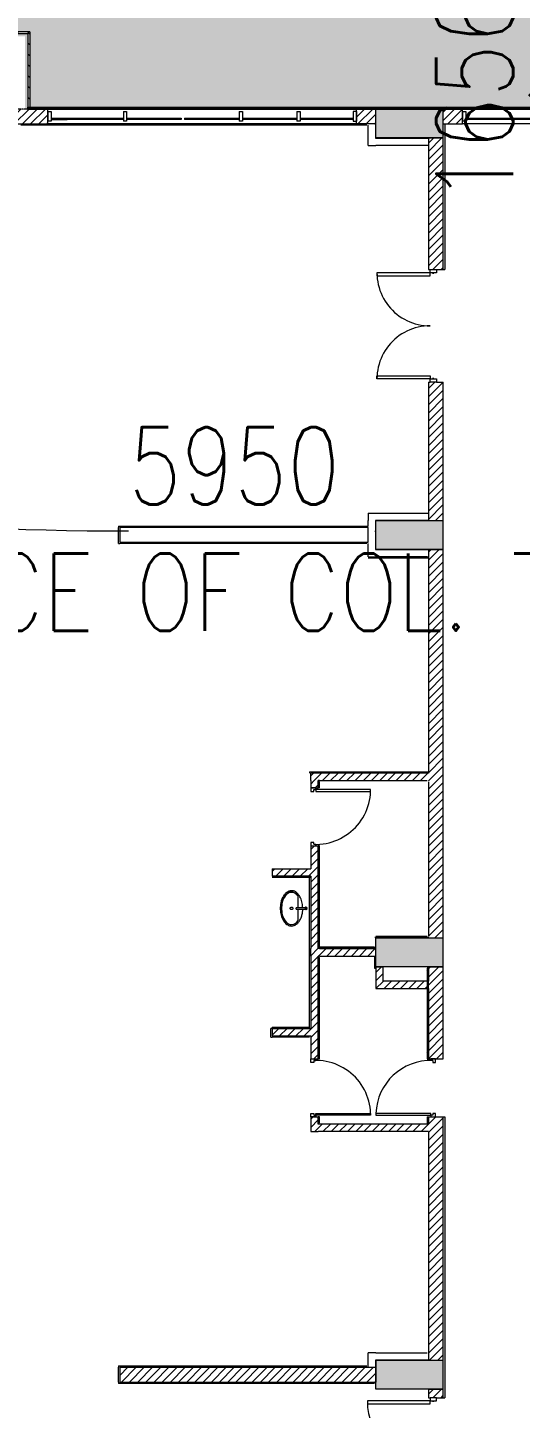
# Model space of a CAD drawing. Header units: millimetres. Extents: x -106145 to 154907, y -84585 to 152038.
# Drawn here: x 97384 to 105049, y 109505 to 131003 of the extents above; entities that cross this region are included whole.
import ezdxf

# ---------------------------------------------------------------- set-up
doc = ezdxf.new("R2010")
doc.units = ezdxf.units.MM
doc.linetypes.add('Cut Out Line _2_', pattern=[2, 1, -1])
for name, color, linetype, lineweight in [('A-ANNO-DIMS', 7, 'Continuous', 9), ('A-ANNO-DIMS-300', 7, 'Continuous', 9), ('A-DOOR', 7, 'Continuous', 5), ('A-DOOR-FRAM', 7, 'Continuous', 9), ('A-FLOR-PATT', 7, 'Continuous', 5), ('A-GLAZ-CURT', 7, 'Continuous', 5), ('A-GLAZ-CWMG', 7, 'Continuous', 5), ('A-WALL', 7, 'Continuous', 5), ('A-WALL-PATT', 7, 'Continuous', 5), ('P-SANR-FIXT', 7, 'Continuous', 5), ('S-COLS', 7, 'Continuous', 5)]:
    doc.layers.add(name, color=color, linetype=linetype, lineweight=lineweight)
doc.layers.add('A-DETL', color=7, linetype='Continuous', lineweight=5, true_color=0x00a600)
doc.styles.add('RomanS', font='romans__.ttf', dxfattribs={"width": 0.8, "height": 1200})
doc.dimstyles.new('Diagonal_-_4_mm_RomanS_1', dxfattribs={"dimscale": 304.8, "dimtxt": 1219.023462, "dimasz": 1.476378, "dimexe": 0.984252, "dimexo": 0.0625, "dimgap": 0.19685, "dimtad": 1, "dimdec": 0, "dimzin": 0, "dimdsep": 46, "dimtxsty": 'RomanS', "dimblk1": 'OBLIQUE', "dimblk2": 'OBLIQUE', "dimsah": 1, "dimcen": 0.09, "dimdle": 2.362205, "dimazin": 0, "dimtfac": 1, "dimtdec": 4, "dimtix": 1, "dimtmove": 1, "dimatfit": 3, "dimfxl": 2.362205, "dimfxlon": 1, "dimtvp": 1, "dimtolj": 1, "dimtzin": 0, "dimarcsym": 2})
doc.dimstyles.new('Diagonal_-_4_mm_RomanS_2', dxfattribs={"dimscale": 304.8, "dimtxt": 1219.023462, "dimasz": 1.476378, "dimexe": 0.984252, "dimexo": 0.0625, "dimgap": 0.19685, "dimtad": 1, "dimdec": 0, "dimzin": 0, "dimdsep": 46, "dimtxsty": 'RomanS', "dimblk1": 'OBLIQUE', "dimblk2": 'OBLIQUE', "dimsah": 1, "dimcen": 0.09, "dimdle": 2.362205, "dimazin": 0, "dimtfac": 1, "dimtdec": 4, "dimtix": 1, "dimtmove": 2, "dimatfit": 3, "dimfxl": 2.362205, "dimfxlon": 1, "dimtvp": 1, "dimtolj": 1, "dimtzin": 0, "dimarcsym": 2})
pattern_1 = [(45, (0, 0), (-63.63961, 63.63961), [])]
pattern_2 = [(315, (0, 0), (84.18955, 84.18955), [])]
pattern_3 = [(45, (0, 0), (-635.979, 635.979), [])]

# ---------------------------------------------------------------- blocks, each defined once
blk = doc.blocks.new('DC_SglFl-W-Int - 0_9 WALL OPENING_TYPE F-11892203-Site Plan -MAIN')
at = {"layer": 'A-DOOR', "color": 254, "lineweight": 9, "true_color": 0xdddddd}
for p, q in [((397, 20), (397, 874)), ((397, 874), (427, 874)), ((427, 874), (427, 20)), ((427, 20), (397, 20))]:
    blk.add_line(p, q, dxfattribs=at)
at = {"layer": 'A-DOOR', "color": 254, "true_color": 0xdddddd}
for start, end in [(92.0119, 104.869), (130.5833, 182.0119), (104.869, 130.5833)]:
    blk.add_arc((427, 20), 855, start, end, dxfattribs=at)
at = {"layer": 'A-DOOR-FRAM', "color": 254, "true_color": 0xdddddd}
for p, q in [((-450, -55), (-450, 20)), ((-450, 20), (-427, 20)), ((-427, -10), (-427, 20)), ((427, 20), (450, 20)), ((427, -10), (427, 20)), ((450, 20), (450, -55)), ((-397, -55), (-450, -55)), ((-427, -10), (-397, -10)), ((-397, -10), (-397, -55)), ((397, -10), (427, -10)), ((397, -55), (397, -10)), ((450, -55), (397, -55))]:
    blk.add_line(p, q, dxfattribs=at)
blk = doc.blocks.new('DC_SglFl-W-Int - 0_9 WALL OPENING_TYPE F-6770179-Site Plan -MAIN')
at = {"layer": 'A-DOOR', "color": 254, "lineweight": 9, "true_color": 0xdddddd}
for p, q in [((397, -20), (397, -874)), ((427, -20), (397, -20)), ((427, -874), (427, -20)), ((397, -874), (427, -874))]:
    blk.add_line(p, q, dxfattribs=at)
at = {"layer": 'A-DOOR', "color": 254, "true_color": 0xdddddd}
for start, end in [(177.9881, 190.8452), (190.8452, 216.5595), (216.5595, 242.2738), (242.2738, 267.9881)]:
    blk.add_arc((427, -20), 855, start, end, dxfattribs=at)
at = {"layer": 'A-DOOR-FRAM', "color": 254, "true_color": 0xdddddd}
for p, q in [((-450, 55), (-450, -20)), ((-397, 55), (-450, 55)), ((-427, 10), (-397, 10)), ((-427, 10), (-427, -20)), ((-397, 10), (-397, 55)), ((397, 55), (397, 10)), ((450, 55), (397, 55)), ((397, 10), (427, 10)), ((427, 10), (427, -20)), ((450, -20), (450, 55)), ((-450, -20), (-427, -20)), ((427, -20), (450, -20))]:
    blk.add_line(p, q, dxfattribs=at)
blk = doc.blocks.new('M_Door-Passage-Double-Flush - FIRE 1_75 WALL OPENING 2-V4-Site Plan -MAIN')
at = {"layer": 'A-DOOR', "color": 254, "lineweight": 9, "true_color": 0xdddddd}
for p, q in [((-780, -96.35), (-825, -96.35)), ((-825, -96.35), (-825, -921.35)), ((-780, -921.35), (-780, -96.35)), ((780, -96.35), (825, -96.35)), ((780, -921.35), (780, -96.35)), ((825, -96.35), (825, -921.35)), ((-825, -921.35), (-780, -921.35)), ((825, -921.35), (780, -921.35))]:
    blk.add_line(p, q, dxfattribs=at)
at = {"layer": 'A-DOOR', "color": 254, "true_color": 0xdddddd}
for centre, start, end in [((-825, -96.35), 347.14285714, 360), ((825, -96.35), 180, 205.71428571), ((-825, -96.35), 321.42857143, 347.14285714), ((-825, -96.35), 295.71428571, 321.42857143), ((825, -96.35), 205.71428571, 231.42857143), ((-825, -96.35), 270, 295.71428571), ((825, -96.35), 231.42857143, 257.14285714), ((825, -96.35), 257.14285714, 270)]:
    blk.add_arc(centre, 825, start, end, dxfattribs=at)
at = {"layer": 'A-DOOR-FRAM', "color": 254, "true_color": 0xdddddd}
for p, q in [((-875, 3.65), (-825, 3.65)), ((-875, -96.35), (-875, 3.65)), ((-825, 3.65), (-825, -45.5625)), ((825, 3.65), (875, 3.65)), ((825, -45.5625), (825, 3.65)), ((875, 3.65), (875, -96.35)), ((-825, -96.35), (-875, -96.35)), ((-825, -45.5625), (-809.125, -45.5625)), ((-825, -46.5875), (-825, -96.35)), ((-809.125, -46.5875), (-825, -46.5875)), ((-809.125, -45.5625), (-809.125, -46.5875)), ((809.125, -45.5625), (825, -45.5625)), ((809.125, -46.5875), (809.125, -45.5625)), ((825, -46.5875), (809.125, -46.5875)), ((825, -96.35), (825, -46.5875)), ((875, -96.35), (825, -96.35))]:
    blk.add_line(p, q, dxfattribs=at)
blk = doc.blocks.new('M_Door-Passage-Double-Flush - FIRE 2_05 WALL OPENING-TYPE A-V11-Site Plan -MAIN')
at = {"layer": 'A-DOOR', "color": 254, "lineweight": 9, "true_color": 0xdddddd}
for p, q in [((-975, 96.35), (-975, 1071.35)), ((-975, 1071.35), (-930, 1071.35)), ((-930, 1071.35), (-930, 96.35)), ((975, 1071.35), (930, 1071.35)), ((930, 1071.35), (930, 96.35)), ((975, 96.35), (975, 1071.35)), ((-930, 96.35), (-975, 96.35)), ((930, 96.35), (975, 96.35))]:
    blk.add_line(p, q, dxfattribs=at)
at = {"layer": 'A-DOOR', "color": 254, "true_color": 0xdddddd}
for centre, start, end in [((-975, 96.35), 0, 90), ((975, 96.35), 90, 180)]:
    blk.add_arc(centre, 975, start, end, dxfattribs=at)
at = {"layer": 'A-DOOR-FRAM', "color": 254, "true_color": 0xdddddd}
for p, q in [((-975, 96.35), (-1025, 96.35)), ((-1025, 96.35), (-1025, -3.65)), ((-975, 46.5875), (-975, 96.35)), ((-959.125, 46.5875), (-975, 46.5875)), ((-975, -3.65), (-975, 45.5625)), ((-975, 45.5625), (-959.125, 45.5625)), ((-959.125, 45.5625), (-959.125, 46.5875)), ((975, 46.5875), (959.125, 46.5875)), ((959.125, 46.5875), (959.125, 45.5625)), ((959.125, 45.5625), (975, 45.5625)), ((975, 96.35), (975, 46.5875)), ((1025, 96.35), (975, 96.35)), ((975, 45.5625), (975, -3.65)), ((1025, -3.65), (1025, 96.35)), ((-1025, -3.65), (-975, -3.65)), ((975, -3.65), (1025, -3.65))]:
    blk.add_line(p, q, dxfattribs=at)
blk = doc.blocks.new('DC_SglFl-W-Int - FIRE 0_9 WALL OPENING_TYPE F-3841225-Site Plan -MAIN')
at = {"layer": 'A-DOOR', "color": 254, "lineweight": 9, "true_color": 0xdddddd}
for p, q in [((397, -78), (397, -932)), ((427, -78), (397, -78)), ((427, -932), (427, -78)), ((397, -932), (427, -932))]:
    blk.add_line(p, q, dxfattribs=at)
at = {"layer": 'A-DOOR', "color": 254, "true_color": 0xdddddd}
blk.add_arc((427, -78), 855, 177.9881, 267.9881, dxfattribs=at)
at = {"layer": 'A-DOOR-FRAM', "color": 254, "true_color": 0xdddddd}
for p, q in [((-450, -3), (-450, -78)), ((-397, -3), (-450, -3)), ((-450, -78), (-427, -78)), ((-427, -48), (-397, -48)), ((-427, -48), (-427, -78)), ((-397, -48), (-397, -3)), ((397, -3), (397, -48)), ((450, -3), (397, -3)), ((397, -48), (427, -48)), ((427, -48), (427, -78)), ((427, -78), (450, -78)), ((450, -78), (450, -3))]:
    blk.add_line(p, q, dxfattribs=at)
blk = doc.blocks.new('BASIN_vanity - HYBA-013-8402092-Site Plan -MAIN')
at = {"layer": 'P-SANR-FIXT', "color": 254, "true_color": 0xdddddd}
for p, q in [((-10, -100), (-194, -100)), ((194, -100), (10, -100))]:
    blk.add_line(p, q, dxfattribs=at)
at = {"layer": 'P-SANR-FIXT', "color": 254, "true_color": 0xdddddd, "flags": 128}
for points in [[(255, 0), (251, 28), (239, 54), (222, 76), (201, 95), (177, 111), (152, 124), (126, 135), (98, 143), (71, 149), (43, 153), (14, 155), (-14, 155), (-43, 153), (-71, 149), (-98, 143), (-126, 135), (-152, 124), (-177, 111), (-201, 95), (-222, 76), (-239, 54), (-251, 28), (-255, 0)], [(-255, 0), (-252, -24), (-243, -47), (-230, -67), (-213, -85), (-194, -100)], [(194, -100), (213, -85), (230, -67), (243, -47), (252, -24), (255, 0)]]:
    blk.add_lwpolyline(points, dxfattribs=at)
at = {"layer": 'P-SANR-FIXT', "color": 254, "true_color": 0xdddddd}
for points, knots in [([(275, 0), (275, 14), (270, 41), (249, 78), (215, 112), (171, 139), (119, 160), (61, 172), (0, 176), (-71, 171), (-147, 152), (-217, 113), (-256, 70), (-272, 30), (-275, 10), (-275, 0)], [-1, -1, -1, -1, -0.928571, -0.857143, -0.785714, -0.714286, -0.642857, -0.571429, -0.5, -0.428571, -0.321429, -0.214286, -0.107143, -0.053571, 0, 0, 0, 0]), ([(10, -175), (27, -174), (74, -171), (147, -152), (217, -113), (256, -70), (272, -30), (275, -10), (275, 0)], [-0.4882481, -0.4882481, -0.4882481, -0.4882481, -0.4285714, -0.3214286, -0.2142857, -0.1071429, -0.0535714, 0, 0, 0, 0]), ([(255, 0), (255, -10), (252, -31), (236, -62), (215, -84), (199, -97), (194, -100)], [0, 0, 0, 0, 0.0666667, 0.1333333, 0.2, 0.2274587, 0.2274587, 0.2274587, 0.2274587]), ([(-275, 0), (-275, -14), (-270, -41), (-249, -78), (-215, -112), (-171, -139), (-119, -160), (-64, -172), (-26, -175), (-9, -175)], [-1, -1, -1, -1, -0.9285714, -0.8571429, -0.7857143, -0.7142857, -0.6428571, -0.5714286, -0.5109476, -0.5109476, -0.5109476, -0.5109476]), ([(-194, -100), (-199, -97), (-215, -84), (-236, -62), (-252, -31), (-255, -10), (-255, 0)], [0.7725413, 0.7725413, 0.7725413, 0.7725413, 0.8, 0.8666667, 0.9333333, 1, 1, 1, 1])]:
    blk.add_open_spline(points, degree=3, knots=knots, dxfattribs=at)
for points in [[(-255, 0), (-255, 10), (-252, 31), (-236, 62), (-209, 90), (-174, 115), (-130, 134), (-81, 148), (-27, 155), (27, 155), (81, 148), (130, 134), (174, 115), (209, 90), (236, 62), (252, 31), (255, 10), (255, 0)], [(-20, 0), (-20, 2), (-19, 7), (-16, 13), (-10, 18), (-4, 20), (4, 20), (10, 18), (16, 13), (19, 7), (20, 2), (20, 0)], [(20, 0), (20, -2), (19, -7), (16, -13), (10, -18), (4, -20), (-4, -20), (-10, -18), (-16, -13), (-19, -7), (-20, -2), (-20, 0)]]:
    blk.add_open_spline(points, degree=3, dxfattribs=at)
blk = doc.blocks.new('TAPWARE_boiling-chilled_water_unit - HYTP-029-8403735-Site Plan -MAIN')
at = {"layer": 'P-SANR-FIXT', "color": 254, "true_color": 0xdddddd}
for p, q in [((-10, -350), (10, -350)), ((0, -480), (0, -520)), ((0, -520), (0, -480))]:
    blk.add_line(p, q, dxfattribs=at)
for start, end in [(90, 270), (180, 195.3487), (225, 240.3487), (270, 90), (0, 45)]:
    blk.add_arc((0, -500), 20, start, end, dxfattribs=at)
for points in [[(-10, -350), (-10, -362), (-10, -385), (-10, -419), (-10, -453), (-10, -473), (-10, -483)], [(10, -483), (10, -473), (10, -453), (10, -419), (10, -385), (10, -362), (10, -350)], [(-10, -483), (-9, -482), (-8, -481), (-6, -481)], [(2, -480), (4, -480), (6, -481), (9, -482), (10, -483)]]:
    blk.add_open_spline(points, degree=3, dxfattribs=at)
blk = doc.blocks.new('Walls 12 - Walls 5-13810227-Site Plan -MAIN')
at = {"layer": 'A-WALL-PATT', "true_color": 0xd4d4d4}
h = blk.add_hatch(dxfattribs=at)
h.set_pattern_fill('FP_14', color=254, style=0, pattern_type=2)
h.set_pattern_definition([(45, (0, 0), (-169.70563, 169.70563), [])])
h.paths.add_polyline_path([(102798, 110145), (102799, 110145), (102799, 110255), (102798, 110256)], flags=0)
h.paths.add_polyline_path([(103619, 122879), (103619, 122880), (102799, 122880), (102799, 123330), (102798, 123331), (102798, 122879)], flags=0)
h.paths.add_polyline_path([(103619, 129284), (103619, 129285), (102799, 129285), (102798, 129284)], flags=0)
h.paths.add_polyline_path([(96093, 129284), (97145, 129284), (97144, 129285), (96094, 129285), (96093, 129505)], flags=0)
at = {"layer": 'A-WALL', "color": 254, "lineweight": 18, "true_color": 0xdddddd}
for p, q in [((102798, 129735), (102798, 129284)), ((102799, 129285), (102799, 129735)), ((96094, 129505), (96093, 129505)), ((96093, 129284), (96093, 129505)), ((96094, 129285), (96094, 129505)), ((97144, 129285), (97144, 129505)), ((97144, 129505), (97145, 129505)), ((97145, 129284), (97145, 129505)), ((96093, 129284), (97145, 129284)), ((97144, 129285), (96094, 129285)), ((102798, 129284), (103619, 129284)), ((103619, 129285), (102799, 129285)), ((103619, 129285), (103619, 129284)), ((103619, 123331), (102798, 123331)), ((102798, 123331), (102798, 122879)), ((102799, 122880), (102799, 123330)), ((102799, 123330), (103619, 123330)), ((103619, 123330), (103619, 123331)), ((102798, 122879), (103619, 122879)), ((103619, 122880), (102799, 122880)), ((103619, 122880), (103619, 122879)), ((103619, 110256), (102798, 110256)), ((102798, 110256), (102798, 110145)), ((102798, 110145), (102799, 110145)), ((102799, 110255), (103619, 110255)), ((102799, 110255), (102799, 110145)), ((103619, 110255), (103619, 110256))]:
    blk.add_line(p, q, dxfattribs=at)
blk = doc.blocks.new('System Panel - Glazed-15691806-Site Plan -MAIN')
at = {"layer": 'A-GLAZ-CURT', "color": 254, "lineweight": 9, "true_color": 0xdddddd}
for p, q in [((-437.5, 49.5), (437.5, 49.5)), ((-437.5, 24.5), (-437.5, 49.5)), ((437.5, 24.5), (-437.5, 24.5)), ((437.5, 24.5), (437.5, 49.5))]:
    blk.add_line(p, q, dxfattribs=at)
blk = doc.blocks.new('Rectangular Mullion - 50 x 150mm-15605376-Site Plan -MAIN')
at = {"layer": 'A-GLAZ-CWMG', "color": 254, "lineweight": 18, "true_color": 0xdddddd}
for p, q in [((0, 75), (-50, 75)), ((-50, 75), (-50, -75)), ((0, 75), (0, -75)), ((-50, -75), (0, -75))]:
    blk.add_line(p, q, dxfattribs=at)
blk = doc.blocks.new('System Panel - Glazed-15680609-Site Plan -MAIN')
at = {"layer": 'A-GLAZ-CURT', "color": 254, "lineweight": 9, "true_color": 0xdddddd}
for p, q in [((-413, 49), (413, 49)), ((-413, 24), (-413, 49)), ((413, 24), (-413, 24)), ((413, 24), (413, 49))]:
    blk.add_line(p, q, dxfattribs=at)
blk = doc.blocks.new('System Panel - Glazed-15680610-Site Plan -MAIN')
at = {"layer": 'A-GLAZ-CURT', "color": 254, "lineweight": 9, "true_color": 0xdddddd}
for p, q in [((-425, 49.5), (425, 49.5)), ((-425, 24.5), (-425, 49.5)), ((425, 24.5), (-425, 24.5)), ((425, 24.5), (425, 49.5))]:
    blk.add_line(p, q, dxfattribs=at)
blk = doc.blocks.new('Rectangular Mullion - 50 x 150mm-15605377-Site Plan -MAIN')
at = {"layer": 'A-GLAZ-CWMG', "color": 254, "lineweight": 18, "true_color": 0xdddddd}
for p, q in [((0, 75), (-50, 75)), ((-50, 75), (-50, -75)), ((0, 75), (0, -75)), ((-50, -75), (0, -75))]:
    blk.add_line(p, q, dxfattribs=at)
blk = doc.blocks.new('Rectangular Mullion - 50 x 150mm-15605373-Site Plan -MAIN')
at = {"layer": 'A-GLAZ-CWMG', "color": 254, "lineweight": 18, "true_color": 0xdddddd}
for p, q in [((25, 75), (-25, 75)), ((-25, 75), (-25, -75)), ((25, 75), (25, -75)), ((-25, -75), (25, -75))]:
    blk.add_line(p, q, dxfattribs=at)
blk = doc.blocks.new('System Panel - Glazed-15708126-Site Plan -MAIN')
at = {"layer": 'A-GLAZ-CURT', "color": 254, "lineweight": 9, "true_color": 0xdddddd}
for p, q in [((-125, 49), (125, 49)), ((-125, 24), (-125, 49)), ((125, 24), (-125, 24)), ((125, 24), (125, 49))]:
    blk.add_line(p, q, dxfattribs=at)
blk = doc.blocks.new('System Panel - Glazed-15708127-Site Plan -MAIN')
at = {"layer": 'A-GLAZ-CURT', "color": 254, "lineweight": 9, "true_color": 0xdddddd}
for p, q in [((-125, 50), (125, 50)), ((-125, 24), (-125, 50)), ((125, 24), (-125, 24)), ((125, 24), (125, 50))]:
    blk.add_line(p, q, dxfattribs=at)
blk = doc.blocks.new('MM-HOSPITAL BLOCK-C_2022_11_01_Facade reworking_rvt-1-Site Plan -MAIN')
at = {"layer": 'A-WALL-PATT', "true_color": 0xd4d4d4}
h = blk.add_hatch(dxfattribs=at)
h.set_pattern_fill('FP_16', color=254, style=0, pattern_type=2)
h.set_pattern_definition(pattern_2)
h.paths.add_polyline_path([(95109, 130910), (97389, 130910), (97389, 130940), (95109, 130940)], flags=0)
h = blk.add_hatch(dxfattribs=at)
h.set_pattern_fill('FP_16', color=254, style=0, pattern_type=2)
h.set_pattern_definition(pattern_2)
h.paths.add_polyline_path([(97389, 129735), (97419, 129735), (97419, 130940), (97389, 130940), (97389, 129914)], flags=0)
at = {"layer": 'A-WALL-PATT', "true_color": 0xaaaaaa}
h = blk.add_hatch(dxfattribs=at)
h.set_pattern_fill('FP_10', color=253, style=0, pattern_type=2)
h.set_pattern_definition(pattern_1)
h.paths.add_polyline_path([(102799, 129505), (102799, 129735), (102499, 129735), (102499, 129505)], flags=0)
h.paths.add_polyline_path([(97344, 129505), (97699, 129505), (97699, 129735), (97144, 129735), (97144, 129505)], flags=0)
h = blk.add_hatch(dxfattribs=at)
h.set_pattern_fill('FP_18', color=253, style=0, pattern_type=2)
h.set_pattern_definition([(0, (0, 0), (0, 150), [])])
h.paths.add_polyline_path([(97384, 129735), (110479, 129735), (110479, 129765), (97384, 129765)], flags=0)
h = blk.add_hatch(dxfattribs=at)
h.set_pattern_fill('FP_10', color=253, style=0, pattern_type=2)
h.set_pattern_definition(pattern_1)
h.paths.add_polyline_path([(110479, 129505), (110554, 129505), (110554, 129735), (108949, 129735), (108949, 129505), (110472, 129505)], flags=0)
h.paths.add_polyline_path([(103849, 129505), (104149, 129505), (104149, 129735), (103849, 129735)], flags=0)
h = blk.add_hatch(dxfattribs=at)
h.set_pattern_fill('FP_10', color=253, style=0, pattern_type=2)
h.set_pattern_definition(pattern_1)
h.paths.add_polyline_path([(103849, 123330), (103849, 125485), (103619, 125485), (103619, 123330), (103777, 123330)], flags=0)
h.paths.add_polyline_path([(103619, 127235), (103849, 127235), (103849, 129285), (103619, 129285)], flags=0)
h = blk.add_hatch(dxfattribs=at)
h.set_pattern_fill('FP_10', color=253, style=0, pattern_type=2)
h.set_pattern_definition(pattern_1)
h.paths.add_polyline_path([(103619, 116830), (103849, 116830), (103849, 122880), (103619, 122880), (103619, 116842)], flags=0)
h = blk.add_hatch(dxfattribs=at)
h.set_pattern_fill('FP_10', color=253, style=0, pattern_type=2)
h.set_pattern_definition(pattern_1)
h.paths.add_polyline_path([(101789, 119280), (103619, 119280), (103619, 119395), (101789, 119395)], flags=0)
h = blk.add_hatch(dxfattribs=at)
h.set_pattern_fill('FP_10', color=253, style=0, pattern_type=2)
h.set_pattern_definition(pattern_1)
h.paths.add_polyline_path([(101904, 116663), (101904, 118265), (101789, 118265), (101789, 116663)], flags=0)
h.paths.add_polyline_path([(101904, 119165), (101904, 119280), (101789, 119280), (101789, 119165)], flags=0)
h = blk.add_hatch(dxfattribs=at)
h.set_pattern_fill('FP_15', color=253, style=0, pattern_type=2)
h.set_pattern_definition(pattern_3)
h.paths.add_polyline_path([(101904, 116663), (101916, 116663), (101916, 118265), (101904, 118265), (101904, 117006)], flags=0)
h.paths.add_polyline_path([(101904, 119165), (101916, 119165), (101916, 119280), (101904, 119280)], flags=0)
h = blk.add_hatch(dxfattribs=at)
h.set_pattern_fill('FP_15', color=253, style=0, pattern_type=2)
h.set_pattern_definition(pattern_3)
h.paths.add_polyline_path([(101916, 116675), (101925, 116675), (101925, 118265), (101916, 118265), (101916, 117006)], flags=0)
h.paths.add_polyline_path([(101916, 119165), (101925, 119165), (101925, 119268), (101916, 119268)], flags=0)
h = blk.add_hatch(dxfattribs=at)
h.set_pattern_fill('FP_10', color=253, style=0, pattern_type=2)
h.set_pattern_definition(pattern_1)
h.paths.add_polyline_path([(101189, 117790), (101789, 117790), (101789, 117905), (101189, 117905)], flags=0)
h = blk.add_hatch(dxfattribs=at)
h.set_pattern_fill('FP_15', color=253, style=0, pattern_type=2)
h.set_pattern_definition(pattern_3)
h.paths.add_polyline_path([(103607, 116842), (103607, 116851), (102787, 116851), (102787, 116842), (102799, 116842)], flags=0)
h = blk.add_hatch(dxfattribs=at)
h.set_pattern_fill('FP_15', color=253, style=0, pattern_type=2)
h.set_pattern_definition(pattern_3)
h.paths.add_polyline_path([(103619, 116830), (103619, 116842), (102799, 116842), (102799, 116830)], flags=0)
h = blk.add_hatch(dxfattribs=at)
h.set_pattern_fill('FP_10', color=253, style=0, pattern_type=2)
h.set_pattern_definition(pattern_1)
h.paths.add_polyline_path([(102726, 116548), (102799, 116548), (102799, 116663), (101789, 116663), (101789, 116548), (101925, 116548)], flags=0)
h = blk.add_hatch(dxfattribs=at)
h.set_pattern_fill('FP_10', color=253, style=0, pattern_type=2)
h.set_pattern_definition(pattern_1)
h.paths.add_polyline_path([(101904, 113815), (101904, 114045), (101789, 114045), (101789, 113815)], flags=0)
h.paths.add_polyline_path([(101904, 114945), (101904, 116548), (101789, 116548), (101789, 114945)], flags=0)
h = blk.add_hatch(dxfattribs=at)
h.set_pattern_fill('FP_15', color=253, style=0, pattern_type=2)
h.set_pattern_definition(pattern_3)
h.paths.add_polyline_path([(101904, 113930), (101916, 113930), (101916, 114045), (101904, 114045)], flags=0)
h.paths.add_polyline_path([(101916, 114945), (101916, 116548), (101904, 116548), (101904, 114945)], flags=0)
h = blk.add_hatch(dxfattribs=at)
h.set_pattern_fill('FP_15', color=253, style=0, pattern_type=2)
h.set_pattern_definition(pattern_3)
h.paths.add_polyline_path([(102799, 116663), (102799, 116675), (101916, 116675), (101916, 116663), (102726, 116663)], flags=0)
h = blk.add_hatch(dxfattribs=at)
h.set_pattern_fill('FP_15', color=253, style=0, pattern_type=2)
h.set_pattern_definition(pattern_3)
h.paths.add_polyline_path([(101916, 113942), (101925, 113942), (101925, 114045), (101916, 114045)], flags=0)
h.paths.add_polyline_path([(101925, 114945), (101925, 116536), (101916, 116536), (101916, 114945)], flags=0)
h = blk.add_hatch(dxfattribs=at)
h.set_pattern_fill('FP_15', color=253, style=0, pattern_type=2)
h.set_pattern_definition(pattern_3)
h.paths.add_polyline_path([(101925, 116675), (102787, 116675), (102787, 116684), (101925, 116684)], flags=0)
h = blk.add_hatch(dxfattribs=at)
h.set_pattern_fill('FP_10', color=253, style=0, pattern_type=2)
h.set_pattern_definition(pattern_1)
h.paths.add_polyline_path([(102799, 116040), (102914, 116040), (102914, 116380), (102799, 116380), (102799, 116084)], flags=0)
h = blk.add_hatch(dxfattribs=at)
h.set_pattern_fill('FP_15', color=253, style=0, pattern_type=2)
h.set_pattern_definition(pattern_3)
h.paths.add_polyline_path([(103607, 113942), (103607, 114045), (103598, 114045), (103598, 113942)], flags=0)
h.paths.add_polyline_path([(103607, 114945), (103607, 116359), (103598, 116359), (103598, 114945)], flags=0)
h = blk.add_hatch(dxfattribs=at)
h.set_pattern_fill('FP_15', color=253, style=0, pattern_type=2)
h.set_pattern_definition(pattern_3)
h.paths.add_polyline_path([(103619, 113930), (103619, 114045), (103607, 114045), (103607, 113930)], flags=0)
h.paths.add_polyline_path([(103619, 114945), (103619, 116368), (103607, 116368), (103607, 114945)], flags=0)
h = blk.add_hatch(dxfattribs=at)
h.set_pattern_fill('FP_10', color=253, style=0, pattern_type=2)
h.set_pattern_definition(pattern_1)
h.paths.add_polyline_path([(103777, 110255), (103849, 110255), (103849, 114045), (103619, 114045), (103619, 110255)], flags=0)
h.paths.add_polyline_path([(103777, 114945), (103849, 114945), (103849, 116380), (103619, 116380), (103619, 114945)], flags=0)
h = blk.add_hatch(dxfattribs=at)
h.set_pattern_fill('FP_10', color=253, style=0, pattern_type=2)
h.set_pattern_definition(pattern_1)
h.paths.add_polyline_path([(103619, 116040), (103619, 116155), (102914, 116155), (102914, 116040)], flags=0)
h = blk.add_hatch(dxfattribs=at)
h.set_pattern_fill('FP_10', color=253, style=0, pattern_type=2)
h.set_pattern_definition(pattern_1)
h.paths.add_polyline_path([(101189, 115305), (101789, 115305), (101789, 115420), (101189, 115420)], flags=0)
h = blk.add_hatch(dxfattribs=at)
h.set_pattern_fill('FP_10', color=253, style=0, pattern_type=2)
h.set_pattern_definition(pattern_1)
h.paths.add_polyline_path([(103607, 113815), (103619, 113815), (103619, 113930), (101904, 113930), (101904, 113815), (103580, 113815)], flags=0)
h = blk.add_hatch(dxfattribs=at)
h.set_pattern_fill('FP_10', color=253, style=0, pattern_type=2)
h.set_pattern_definition(pattern_1)
h.paths.add_polyline_path([(98819, 109915), (102799, 109915), (102799, 110145), (98819, 110145)], flags=0)
h = blk.add_hatch(dxfattribs=at)
h.set_pattern_fill('FP_10', color=253, style=0, pattern_type=2)
h.set_pattern_definition(pattern_1)
h.paths.add_polyline_path([(103619, 104055), (103849, 104055), (103849, 107621), (103619, 107621), (103619, 104098)], flags=0)
h.paths.add_polyline_path([(103744, 109671), (103849, 109671), (103849, 109805), (103619, 109805), (103619, 109671), (103695, 109671)], flags=0)
at = {"layer": 'S-COLS', "true_color": 0xd4d4d4}
for points in [[(102799, 129285), (103849, 129285), (103849, 129735), (102799, 129735)], [(102799, 122880), (103849, 122880), (103849, 123330), (102799, 123330)], [(102799, 116380), (103849, 116380), (103849, 116830), (102799, 116830)], [(102799, 109805), (103849, 109805), (103849, 110255), (102799, 110255)]]:
    blk.add_hatch(color=254, dxfattribs=at).paths.add_polyline_path(points, flags=0)
at = {"layer": 'A-WALL', "color": 253, "lineweight": 18, "true_color": 0xaaaaaa}
for p, q in [((97389, 130940), (95109, 130940)), ((97419, 130940), (97389, 130940)), ((97419, 130940), (97419, 129735)), ((95109, 130910), (97389, 130910)), ((97389, 130910), (97389, 129735)), ((97384, 129765), (110479, 129765)), ((97384, 129765), (97384, 129735))]:
    blk.add_line(p, q, dxfattribs=at)
at = {"layer": 'A-WALL', "color": 254, "lineweight": 18, "true_color": 0xdddddd}
for p, q in [((97384, 129735), (110479, 129735)), ((97419, 129735), (97389, 129735)), ((97699, 129505), (97699, 129735)), ((102499, 129505), (102499, 129735)), ((102799, 129505), (102799, 129735)), ((103849, 129505), (103849, 129735)), ((104149, 129505), (104149, 129735)), ((97144, 129505), (97699, 129505)), ((102799, 129505), (102499, 129505)), ((103849, 129505), (104149, 129505)), ((103619, 129285), (103619, 127235)), ((103619, 129285), (103849, 129285)), ((103849, 127235), (103849, 129285)), ((103619, 127235), (103644, 127235)), ((103744, 127235), (103849, 127235)), ((103619, 125485), (103619, 123330)), ((103619, 125485), (103644, 125485)), ((103744, 125485), (103849, 125485)), ((103849, 123330), (103849, 125485)), ((103619, 123330), (103849, 123330)), ((103619, 122880), (103619, 119395)), ((103619, 122880), (103849, 122880)), ((103849, 116830), (103849, 122880)), ((103619, 119395), (101789, 119395)), ((101789, 119280), (101789, 119395)), ((101789, 119280), (101789, 119165)), ((101789, 119165), (101904, 119165)), ((101904, 119280), (103598, 119280)), ((101916, 119280), (101904, 119280)), ((101925, 119165), (101904, 119165)), ((101925, 119280), (101916, 119280)), ((101925, 119165), (101925, 119259)), ((103619, 119259), (103619, 116869)), ((101789, 118265), (101789, 117905)), ((101789, 118265), (101904, 118265)), ((101925, 118265), (101904, 118265)), ((101925, 116684), (101925, 118265)), ((101189, 117905), (101789, 117905)), ((101189, 117905), (101189, 117790)), ((101789, 117790), (101189, 117790)), ((101789, 117790), (101789, 116663)), ((103598, 116851), (102799, 116851)), ((102799, 116830), (103619, 116830)), ((103619, 116830), (103849, 116830)), ((101789, 116548), (101789, 116663)), ((101789, 116548), (101789, 115420)), ((102799, 116663), (101904, 116663)), ((101916, 116663), (101904, 116663)), ((101925, 116663), (101916, 116663)), ((102778, 116684), (101925, 116684)), ((101925, 116663), (102799, 116663)), ((101925, 116548), (102799, 116548)), ((101925, 114945), (101925, 116527)), ((102778, 116548), (102787, 116548)), ((102778, 116527), (102778, 116359)), ((102787, 116548), (102799, 116548)), ((102799, 116675), (102799, 116684)), ((102799, 116663), (102799, 116675)), ((102799, 116548), (102799, 116663)), ((102799, 116380), (102799, 116548)), ((102778, 116359), (102787, 116359)), ((102787, 116359), (102799, 116359)), ((102799, 116380), (102799, 116040)), ((102799, 116380), (102914, 116380)), ((102914, 116155), (102914, 116380)), ((103598, 116359), (103598, 114945)), ((103619, 116380), (103849, 116380)), ((103849, 114945), (103849, 116380)), ((103619, 116155), (102914, 116155)), ((102799, 116040), (102914, 116040)), ((102914, 116040), (103619, 116040)), ((101189, 115420), (101789, 115420)), ((101189, 115420), (101189, 115305)), ((101189, 115305), (101789, 115305)), ((101789, 115305), (101789, 114945)), ((101789, 114945), (101904, 114945)), ((101925, 114945), (101904, 114945)), ((103598, 114945), (103619, 114945)), ((103619, 114945), (103849, 114945)), ((101789, 114045), (101789, 113815)), ((101789, 114045), (101904, 114045)), ((101925, 114045), (101904, 114045)), ((101925, 113951), (101925, 114045)), ((103598, 114045), (103598, 113951)), ((103598, 114045), (103619, 114045)), ((103619, 114045), (103849, 114045)), ((103849, 110255), (103849, 114045)), ((101789, 113815), (101904, 113815)), ((101925, 113930), (101904, 113930)), ((101916, 113930), (101904, 113930)), ((103619, 113815), (101904, 113815)), ((103619, 113815), (103619, 110255)), ((98819, 110145), (102799, 110145)), ((98819, 110145), (98819, 109915)), ((102799, 110145), (102799, 109915)), ((103619, 110255), (103849, 110255)), ((98819, 109915), (102799, 109915)), ((103619, 109805), (103619, 109671)), ((103619, 109805), (103849, 109805)), ((103619, 109671), (103644, 109671)), ((103744, 109671), (103849, 109671)), ((103849, 109671), (103849, 109805))]:
    blk.add_line(p, q, dxfattribs=at)
at = {"layer": 'A-WALL', "color": 254, "true_color": 0xdddddd}
for p, q in [((102663, 129484), (97280, 129484)), ((97699, 129505), (102499, 129505)), ((102499, 129505), (97699, 129505)), ((102684, 129170), (102684, 129484)), ((103874, 129505), (103874, 127235)), ((108949, 129505), (104149, 129505)), ((102684, 129170), (102799, 129170)), ((103619, 129170), (102799, 129170)), ((103849, 127235), (103874, 127235)), ((102684, 123445), (103619, 123445)), ((102684, 123445), (102684, 123330)), ((98798, 123241), (102684, 123241)), ((98798, 123241), (98798, 123220)), ((98798, 122969), (98798, 123220)), ((102684, 123220), (98819, 123220)), ((98819, 123220), (98819, 122990)), ((102684, 123241), (102684, 123330)), ((102684, 122990), (102684, 123220)), ((98819, 122990), (102684, 122990)), ((98798, 122969), (98819, 122969)), ((102663, 122969), (98819, 122969)), ((102684, 122765), (102684, 122969)), ((102684, 122765), (102799, 122765)), ((102684, 122765), (103619, 122765)), ((103598, 122765), (102799, 122765)), ((103619, 122744), (102684, 122744)), ((101768, 119416), (103619, 119416)), ((101768, 119416), (101768, 119395)), ((101904, 119165), (101904, 119280)), ((101904, 119280), (101904, 119165)), ((101916, 119268), (101916, 119165)), ((101904, 116663), (101904, 118265)), ((101904, 118265), (101904, 116663)), ((101916, 118265), (101916, 116675)), ((101789, 117769), (101189, 117769)), ((101768, 115420), (101768, 117769)), ((102787, 116842), (102799, 116842)), ((103607, 116842), (102799, 116842)), ((103619, 116869), (103619, 116851)), ((103619, 116830), (103619, 116842)), ((101904, 114945), (101904, 116548)), ((101916, 116548), (101904, 116548)), ((101904, 116548), (101904, 114945)), ((101925, 116675), (101916, 116675)), ((101916, 116536), (101916, 114945)), ((102787, 116675), (101925, 116675)), ((102787, 116368), (102787, 116536)), ((103607, 116368), (103607, 116359)), ((103607, 114945), (103607, 116359)), ((103619, 116368), (103619, 116359)), ((103619, 116359), (103619, 116341)), ((103619, 116341), (103619, 116359)), ((103619, 116341), (103619, 116155)), ((103619, 114945), (103619, 116341)), ((103619, 116040), (103619, 114945)), ((101168, 115284), (101168, 115420)), ((101189, 115420), (101168, 115420)), ((101168, 115284), (101189, 115284)), ((101189, 115441), (101768, 115441)), ((101189, 115441), (101189, 115420)), ((101768, 115284), (101189, 115284)), ((101904, 113930), (101904, 114045)), ((101904, 114045), (101904, 113930)), ((101916, 114045), (101916, 113942)), ((103607, 113942), (103607, 114045)), ((103619, 114045), (103619, 113930)), ((103619, 113930), (103619, 114045)), ((103849, 114045), (103874, 114045)), ((103874, 114045), (103874, 109671)), ((101925, 113930), (101916, 113930)), ((103580, 113930), (101925, 113930)), ((103598, 113930), (103580, 113930)), ((103607, 113930), (103619, 113930)), ((102684, 110145), (102684, 110370)), ((102799, 110370), (102684, 110370)), ((102799, 110370), (103598, 110370)), ((98798, 110166), (102663, 110166)), ((98798, 110166), (98798, 110145)), ((98798, 109915), (98798, 110145)), ((98798, 109915), (98798, 109894)), ((102778, 109894), (98798, 109894)), ((103849, 109671), (103874, 109671))]:
    blk.add_line(p, q, dxfattribs=at)
at = {"layer": 'S-COLS', "color": 254, "true_color": 0xdddddd}
for p, q in [((102799, 129285), (102799, 129735)), ((103849, 129285), (103849, 129735)), ((103849, 129285), (102799, 129285)), ((102799, 122880), (102799, 123330)), ((102799, 123330), (103849, 123330)), ((103849, 122880), (103849, 123330)), ((103849, 122880), (102799, 122880)), ((102799, 116380), (102799, 116830)), ((102799, 116830), (103849, 116830)), ((103849, 116380), (103849, 116830)), ((103849, 116380), (102799, 116380)), ((102799, 109805), (102799, 110255)), ((102799, 110255), (103849, 110255)), ((103849, 109805), (103849, 110255)), ((103849, 109805), (102799, 109805))]:
    blk.add_line(p, q, dxfattribs=at)
at = {"color": 253, "lineweight": 5, "true_color": 0xaaaaaa}
for name, p in [('Walls 12 - Walls 5-13810227-Site Plan -MAIN', (0, 0)), ('Rectangular Mullion - 50 x 150mm-15605377-Site Plan -MAIN', (102499, 129620))]:
    blk.add_blockref(name, p, dxfattribs=at)
at = {"color": 253, "lineweight": 5, "true_color": 0xaaaaaa, "extrusion": (0, 0, -1)}
for name, p in [('Rectangular Mullion - 50 x 150mm-15605376-Site Plan -MAIN', (-97699, 129620)), ('Rectangular Mullion - 50 x 150mm-15605373-Site Plan -MAIN', (-98899, 129620)), ('Rectangular Mullion - 50 x 150mm-15605373-Site Plan -MAIN', (-100699, 129620)), ('Rectangular Mullion - 50 x 150mm-15605373-Site Plan -MAIN', (-101599, 129620)), ('Rectangular Mullion - 50 x 150mm-15605376-Site Plan -MAIN', (-104149, 129620))]:
    blk.add_blockref(name, p, dxfattribs=at)
at = {"color": 253, "lineweight": 5, "true_color": 0xaaaaaa}
for name, p, rotation in [('System Panel - Glazed-15708127-Site Plan -MAIN', (97874, 129620), 180), ('System Panel - Glazed-15691806-Site Plan -MAIN', (98436, 129620), 180), ('System Panel - Glazed-15680610-Site Plan -MAIN', (99349, 129620), 180), ('System Panel - Glazed-15680610-Site Plan -MAIN', (100249, 129620), 180), ('System Panel - Glazed-15680610-Site Plan -MAIN', (101149, 129620), 180), ('System Panel - Glazed-15680609-Site Plan -MAIN', (102036, 129620), 180), ('System Panel - Glazed-15708126-Site Plan -MAIN', (104324, 129620), 180), ('System Panel - Glazed-15691806-Site Plan -MAIN', (104886, 129620), 180), ('M_Door-Passage-Double-Flush - FIRE 1_75 WALL OPENING 2-V4-Site Plan -MAIN', (103740, 126360), 269.9999999999998), ('DC_SglFl-W-Int - 0_9 WALL OPENING_TYPE F-6770179-Site Plan -MAIN', (101846, 118715), 90), ('BASIN_vanity - HYBA-013-8402092-Site Plan -MAIN', (101489, 117290), 89.99999999999984), ('TAPWARE_boiling-chilled_water_unit - HYTP-029-8403735-Site Plan -MAIN', (101214, 117290), 90), ('DC_SglFl-W-Int - 0_9 WALL OPENING_TYPE F-11892203-Site Plan -MAIN', (101846, 114495), 270), ('DC_SglFl-W-Int - FIRE 0_9 WALL OPENING_TYPE F-3841225-Site Plan -MAIN', (103734, 114495), 269.9999999999998), ('M_Door-Passage-Double-Flush - FIRE 2_05 WALL OPENING-TYPE A-V11-Site Plan -MAIN', (103740, 108646), 89.99999999999984)]:
    blk.add_blockref(name, p, dxfattribs=dict(at, rotation=rotation))
blk = doc.blocks.new('DIMBLOCK12-Site Plan -MAIN')
at = {"layer": 'A-ANNO-DIMS-300', "transparency": 16777216}
for p, q in [((83439, 127001), (83439, 125981)), ((83439, 126281), (83439, 127001)), ((89389, 127001), (89389, 125981)), ((89389, 126281), (89389, 127001)), ((82719, 126281), (90109, 126281))]:
    blk.add_line(p, q, dxfattribs=at)
at = {"layer": 'A-ANNO-DIMS-300', "lineweight": 35, "transparency": 16777216}
for p, q in [((83439, 126281), (83664, 126506)), ((89389, 126281), (89614, 126506)), ((83439, 126281), (83214, 126056)), ((89389, 126281), (89164, 126056))]:
    blk.add_line(p, q, dxfattribs=at)
at = {"layer": 'A-ANNO-DIMS-300', "transparency": 16777216}
blk.add_ellipse((98953, 126281), major_axis=(12539, 0), ratio=0.248375, start_param=3.141593, end_param=4.712389, dxfattribs=at)
at = {"layer": 'A-ANNO-DIMS-300', "color": 0, "transparency": 16777216, "char_height": 1200, "attachment_point": 1, "line_spacing_factor": 0.983083, "style": 'RomanS'}
for s, insert, width in [('5950', (98953, 124780), 4341.3), ('FROM FACE OF COL. T-1', (91128, 122813), 23122.12)]:
    blk.add_mtext(s, dxfattribs=dict(at, insert=insert, width=width))
blk = doc.blocks.new('_Oblique')
at = {"color": 0, "linetype": 'ByBlock', "lineweight": -2}
blk.add_line((-0.5, -0.5), (0.5, 0.5), dxfattribs=at)
blk = doc.blocks.new('DIMBLOCK38-Site Plan -MAIN')
at = {"layer": 'A-ANNO-DIMS-300', "transparency": 16777216}
for p, q in [((105413, 129015), (105413, 132111)), ((106133, 131391), (105113, 131391)), ((105413, 131391), (106133, 131391)), ((104693, 129735), (105713, 129735)), ((105413, 129735), (104693, 129735))]:
    blk.add_line(p, q, dxfattribs=at)
at = {"layer": 'A-ANNO-DIMS-300', "lineweight": 35, "transparency": 16777216}
for p, q in [((105413, 131391), (105188, 131616)), ((105413, 131391), (105638, 131166)), ((105413, 129735), (105188, 129960)), ((105413, 129735), (105638, 129510))]:
    blk.add_line(p, q, dxfattribs=at)
at = {"layer": 'A-ANNO-DIMS-300', "color": 0, "transparency": 16777216, "insert": (103740, 128275), "char_height": 1200, "width": 4341.3, "attachment_point": 1, "rotation": 90, "line_spacing_factor": 0.983083, "style": 'RomanS'}
blk.add_mtext('1656', dxfattribs=at)

msp = doc.modelspace()

# ---------------------------------------------------------------- hatches: boundary and pattern name
at = {"layer": 'A-FLOR-PATT', "true_color": 0xf7f7f7, "transparency": 33554509}
h = msp.add_hatch(color=7, dxfattribs=at)
h.paths.add_polyline_path([(129686.08, 103066.33), (137624.24, 103662.02), (137505.89, 105234.37), (137376.86, 106791.55), (137217.21, 108540.28), (137054.88, 110174.41), (136881.72, 111788.71), (136697.74, 113386.61), (136502.95, 114970.69), (136297.37, 116542.97), (136124.77, 117800.71), (135890.61, 119415.44), (135644.8, 121021.67), (135387.37, 122620.23), (135118.33, 124211.77), (134837.69, 125796.85), (134636.6, 126910.34), (133737.42, 135494.66), (133713.9, 135785.72), (133702.53, 136077.56), (133703.36, 136369.62), (133716.36, 136661.38), (133741.52, 136952.29), (133786.83, 137289.36), (133828.04, 137529.44), (133889.22, 137814.61), (133980.79, 138158.42), (134046.74, 138375.51), (134169.95, 138718.95), (134257.28, 138936.94), (134368.06, 139185.57), (134498.25, 139447.7), (134639.52, 139704.56), (134791.42, 139955.27), (134953.69, 140199.4), (135126.03, 140436.53), (135308.15, 140666.23), (135551.77, 140943.51), (135747.24, 141147.59), (135951.84, 141344.59), (136165.2, 141533.92), (136386.93, 141715.03), (136633.63, 141899.27), (136853.85, 142050.72), (137098.17, 142204.44), (137382.8, 142365.81), (137606.29, 142481.73), (137869.15, 142604.66), (138137.23, 142716.71), (138421.12, 142821.25), (138687.09, 142907.24), (138967.84, 142985.29), (139251.8, 143051.62), (139538.42, 143106.09), (139827.19, 143148.58), (140117.58, 143179), (140409.04, 143197.29), (140701.04, 143203.41), (142107.18, 143203.41), (141478.39, 149203.41), (124780.44, 149201.24), (124190.09, 149197.28), (123277.34, 149178.9), (122364.92, 149148.26), (121453, 149105.38), (120541.73, 149050.26), (119631.28, 148982.91), (118721.82, 148903.34), (117813.51, 148811.57), (116906.51, 148707.61), (116000.99, 148591.49), (115097.11, 148463.22), (114195.04, 148322.83), (113294.93, 148170.34), (112178.08, 147962.62), (111501.26, 147829.17), (110608.02, 147640.56), (109717.39, 147439.98), (108829.54, 147227.45), (107944.62, 147003.03), (107062.79, 146766.74), (106184.22, 146518.64), (105309.05, 146258.77), (104437.46, 145987.16), (103569.58, 145703.89), (102705.59, 145408.98), (101845.64, 145102.51), (100989.87, 144784.51), (100138.46, 144455.06), (99291.54, 144114.2), (98449.28, 143762.01), (97611.82, 143398.54), (96779.31, 143023.86), (95951.91, 142638.04), (95129.77, 142241.14), (94313.02, 141833.24), (93501.83, 141414.42), (92696.33, 140984.74), (91896.68, 140544.29), (91037.48, 140055.3), (80338.75, 133878.39), (83438.75, 128509.03), (80888.75, 127036.79), (81014.92, 127102.75), (81146.18, 127157.92), (81281.58, 127201.92), (81420.2, 127234.43), (81561.05, 127255.23), (81722.37, 127263.77), (81845.49, 127261.19), (81987.09, 127246.31), (82126.95, 127219.63), (82264.08, 127181.34), (82428.85, 127116.97), (82547.1, 127059.11), (82680.23, 126978.65), (82773.47, 126912.94), (82876.27, 126827.89), (82978, 126728.28), (83071.03, 126620.5), (83154.71, 126505.31), (83228.47, 126383.53), (83303.82, 126225.58), (83351.65, 126098.91), (83389.18, 125969.24), (83416.44, 125836.22), (83433.03, 125700.95), (83438.75, 125564.54), (83438.75, 107463.06), (88958.74, 107463.06), (88958.74, 109505.05), (88183.75, 109505.05), (88183.75, 110705.05), (88958.74, 110705.05), (88958.74, 116005.05), (88183.75, 116005.05), (88183.75, 117205.05), (88958.74, 117205.05), (88958.74, 120263.05), (89188.74, 120263.05), (89188.74, 117205.05), (89388.73, 117205.05), (89388.73, 122505.05), (88183.75, 122505.05), (88183.75, 123705.05), (89388.73, 123705.05), (89388.16, 129005.05), (88183.75, 129005.05), (88183.75, 130940.05), (89388.75, 130940.05), (89388.75, 132092.69), (89563.67, 132138.07), (89741.33, 132171.2), (89920.85, 132191.9), (90101.38, 132200.08), (90282.05, 132195.7), (90461.97, 132178.78), (90640.28, 132149.41), (90816.12, 132107.72), (90988.64, 132053.91), (91174.14, 131980.16), (91320.41, 131911.06), (91478.05, 131822.7), (91629.17, 131723.6), (91773.04, 131614.25), (91908.97, 131495.16), (92036.3, 131366.92), (92154.42, 131230.15), (92262.75, 131085.5), (92360.77, 130933.68), (92448, 130775.41), (92524.03, 130611.47), (92588.49, 130442.64), (92641.07, 130269.74), (92681.51, 130093.61), (92709.75, 129913.51), (92722.64, 129765.05), (95078.75, 129765.05), (95078.75, 130940.05), (97418.75, 130940.05), (97418.75, 129765.05), (105198.75, 129765.05), (105198.75, 130460.05), (105243.75, 130460.05), (105243.75, 129765.05), (106653.75, 129765.05), (106653.75, 130460.05), (106698.75, 130460.05), (106698.75, 129765.05), (106929.44, 129765.05), (106927.92, 131391.15), (106933.89, 131530.69), (106952, 131669.18), (106982.12, 131805.55), (107024.02, 131938.79), (107077.38, 132067.86), (107141.78, 132191.78), (107216.76, 132309.62), (107301.72, 132420.47), (107396.02, 132523.49), (107498.95, 132617.89), (107609.73, 132702.96), (107727.49, 132778.04), (107851.36, 132842.56), (107980.38, 132896.04), (108113.57, 132938.06), (108249.92, 132968.31), (108388.39, 132986.55), (108527.92, 132992.65), (121107.39, 132992.65), (121342.58, 132986.5), (121577.12, 132968.06), (121810.38, 132937.4), (122041.71, 132894.58), (122270.5, 132839.73), (122546.45, 132755.2), (122717.91, 132694.58), (122935.31, 132604.66), (123147.72, 132503.51), (123354.56, 132391.39), (123555.25, 132268.62), (123749.25, 132135.53), (123936.03, 131992.48), (124115.07, 131839.86), (124285.9, 131678.09), (124448.04, 131507.62), (124601.04, 131328.91), (124780.44, 131090.31), (124878.02, 130948.73), (125018.02, 130717.49), (125113.8, 130541.72), (125215.41, 130329.53), (125305.8, 130112.32), (125384.71, 129890.69), (125451.93, 129665.23), (125516.28, 129394.59), (127048.02, 122254.73), (127372.31, 120589.09), (127614.47, 119283.55), (127844.65, 117981.61), (128062.85, 116684.32), (128303.94, 115161.8), (128468.5, 114071.85), (128663.09, 112701.23), (128845.6, 111328.95), (129016, 109955.11), (129174.29, 108579.82), (129320.46, 107203.19), (129454.48, 105825.33), (129604.05, 104098.02), (129684.06, 103091.73)], flags=0)
h.paths.add_polyline_path([(89188.75, 106735.01), (89388.73, 106735.07), (89388.73, 109505.05), (89188.74, 109505.05), (89188.75, 106763.06)], flags=0)
h.paths.add_polyline_path([(88488.75, 109535.05), (88958.74, 109535.05), (88958.74, 109580.05), (88258.75, 109580.05), (88258.75, 110630.05), (88958.74, 110630.05), (88958.74, 110675.05), (88213.75, 110675.05), (88213.75, 109535.05), (88258.75, 109535.05)], flags=0)
h.paths.add_polyline_path([(89188.74, 109535.05), (89388.73, 109535.05), (89388.73, 109580.05), (89188.74, 109580.05)], flags=0)
h.paths.add_polyline_path([(89188.74, 109810.05), (89388.73, 109810.05), (89388.73, 110400.05), (89188.74, 110400.05), (89188.74, 110200.04)], flags=0)
h.paths.add_polyline_path([(88958.74, 109810.05), (88958.74, 110400.05), (88488.75, 110400.05), (88488.75, 109810.05)], flags=0)
h.paths.add_polyline_path([(89188.74, 110630.05), (89388.73, 110630.05), (89388.73, 110675.05), (89188.74, 110675.05)], flags=0)
h.paths.add_polyline_path([(89388.73, 110705.05), (89388.73, 116005.05), (89188.74, 116005.05), (89188.74, 110705.05)], flags=0)
h.paths.add_polyline_path([(88213.75, 116035.05), (88958.74, 116035.05), (88958.74, 116080.05), (88258.75, 116080.05), (88258.75, 117130.05), (88958.74, 117130.05), (88958.74, 117175.05), (88213.75, 117175.05), (88213.75, 116080.05)], flags=0)
h.paths.add_polyline_path([(89388.73, 116035.05), (89388.73, 116080.05), (89188.74, 116080.05), (89188.74, 116035.05)], flags=0)
h.paths.add_polyline_path([(89188.74, 116310.05), (89388.73, 116310.05), (89388.73, 116900.05), (89188.74, 116900.05), (89188.74, 116380.05)], flags=0)
h.paths.add_polyline_path([(88958.74, 116310.05), (88958.74, 116900.05), (88488.75, 116900.05), (88488.75, 116310.05)], flags=0)
h.paths.add_polyline_path([(89388.73, 117130.05), (89388.73, 117175.05), (89188.74, 117175.05), (89188.74, 117130.05)], flags=0)
h.paths.add_polyline_path([(131619.99, 120399.59), (130179.55, 127586.28), (129444.95, 127439.04), (130161.63, 129074.3), (131453.14, 127841.55), (130718.55, 127694.31), (132158.99, 120507.63)], flags=0)
h.paths.add_polyline_path([(89388.73, 122535.05), (89388.73, 122580.05), (88258.75, 122580.05), (88258.75, 123630.05), (89388.73, 123630.05), (89388.73, 123675.05), (88213.75, 123675.05), (88213.75, 122535.05), (89188.74, 122535.05)], flags=0)
h.paths.add_polyline_path([(89388.73, 122810.05), (89388.73, 123400.05), (88488.75, 123400.05), (88488.75, 122810.05), (89088.75, 122810.05)], flags=0)
h.paths.add_polyline_path([(88213.75, 129035.05), (89388.73, 129035.05), (89388.31, 129080.05), (88258.75, 129080.05), (88258.75, 130865.03), (89388.75, 130865.03), (89388.75, 130910.05), (88213.75, 130910.05), (88213.75, 129080.05)], flags=0)
h.paths.add_polyline_path([(89388.73, 129286.16), (89388.73, 129735.02), (89388.73, 129735.04), (89388.75, 129735.05), (89388.75, 130635.03), (88488.75, 130635.03), (88488.75, 129310.05), (89388.31, 129310.05)], flags=0)
h.paths.add_polyline_path([(97383.75, 129735.05), (97383.75, 129765.05), (97388.75, 129765.05), (97388.75, 130910.05), (95108.75, 130910.05), (95108.75, 129765.05), (95153.75, 129765.05), (95153.75, 130865.03), (97343.75, 130865.03), (97343.75, 129735.05)], flags=0)
h.paths.add_polyline_path([(95383.75, 129735.05), (97113.75, 129735.05), (97113.75, 130635.03), (95383.75, 130635.03), (95383.75, 129765.05)], flags=0)
h.paths.add_polyline_path([(112868.46, 140019.6), (111405.94, 141043.67), (112868.46, 142067.74), (112868.46, 141318.53), (120198.09, 141318.53), (120198.09, 140768.81), (112868.46, 140768.81)], flags=0)

# ---------------------------------------------------------------- linework, layer by layer
at = {"layer": 'A-DETL', "color": 8, "linetype": 'Cut Out Line _2_', "true_color": 0x808080}
msp.add_line((121388.75, 129735.05), (89388.73, 129735.05), dxfattribs=at)

# ---------------------------------------------------------------- block references
at = {"lineweight": 5}
msp.add_blockref('MM-HOSPITAL BLOCK-C_2022_11_01_Facade reworking_rvt-1-Site Plan -MAIN', (0, 0), dxfattribs=at)

# ---------------------------------------------------------------- dimensions: what is measured, and where the dimension line sits
at = {"layer": 'A-ANNO-DIMS'}
dim = msp.add_linear_dim(base=(105413.25, 131391.15), p1=(104693.25, 129735.05), p2=(106133.25, 131391.15), angle=90, dimstyle='Diagonal_-_4_mm_RomanS_2', override={"dimpost": '<>', "dimfxl": 2194.599969}, dxfattribs=at)
dim.commit()
dim.dimension.update_dxf_attribs({"geometry": 'DIMBLOCK38-Site Plan -MAIN', "text_midpoint": (104540.36, 130445.9), "dimtype": 160, "text_rotation": 90})
dim = msp.add_linear_dim(base=(89388.75, 126281.22), p1=(83438.75, 127001.22), p2=(89388.75, 127001.22), text='<>\\XFROM FACE OF COL. T-1', dimstyle='Diagonal_-_4_mm_RomanS_1', override={"dimpost": '<>', "dimfxl": 5950}, dxfattribs=at)
dim.commit()
dim.dimension.update_dxf_attribs({"geometry": 'DIMBLOCK12-Site Plan -MAIN', "text_midpoint": (98953.07, 123179.66), "dimtype": 160})

doc.saveas('drawing.dxf')
